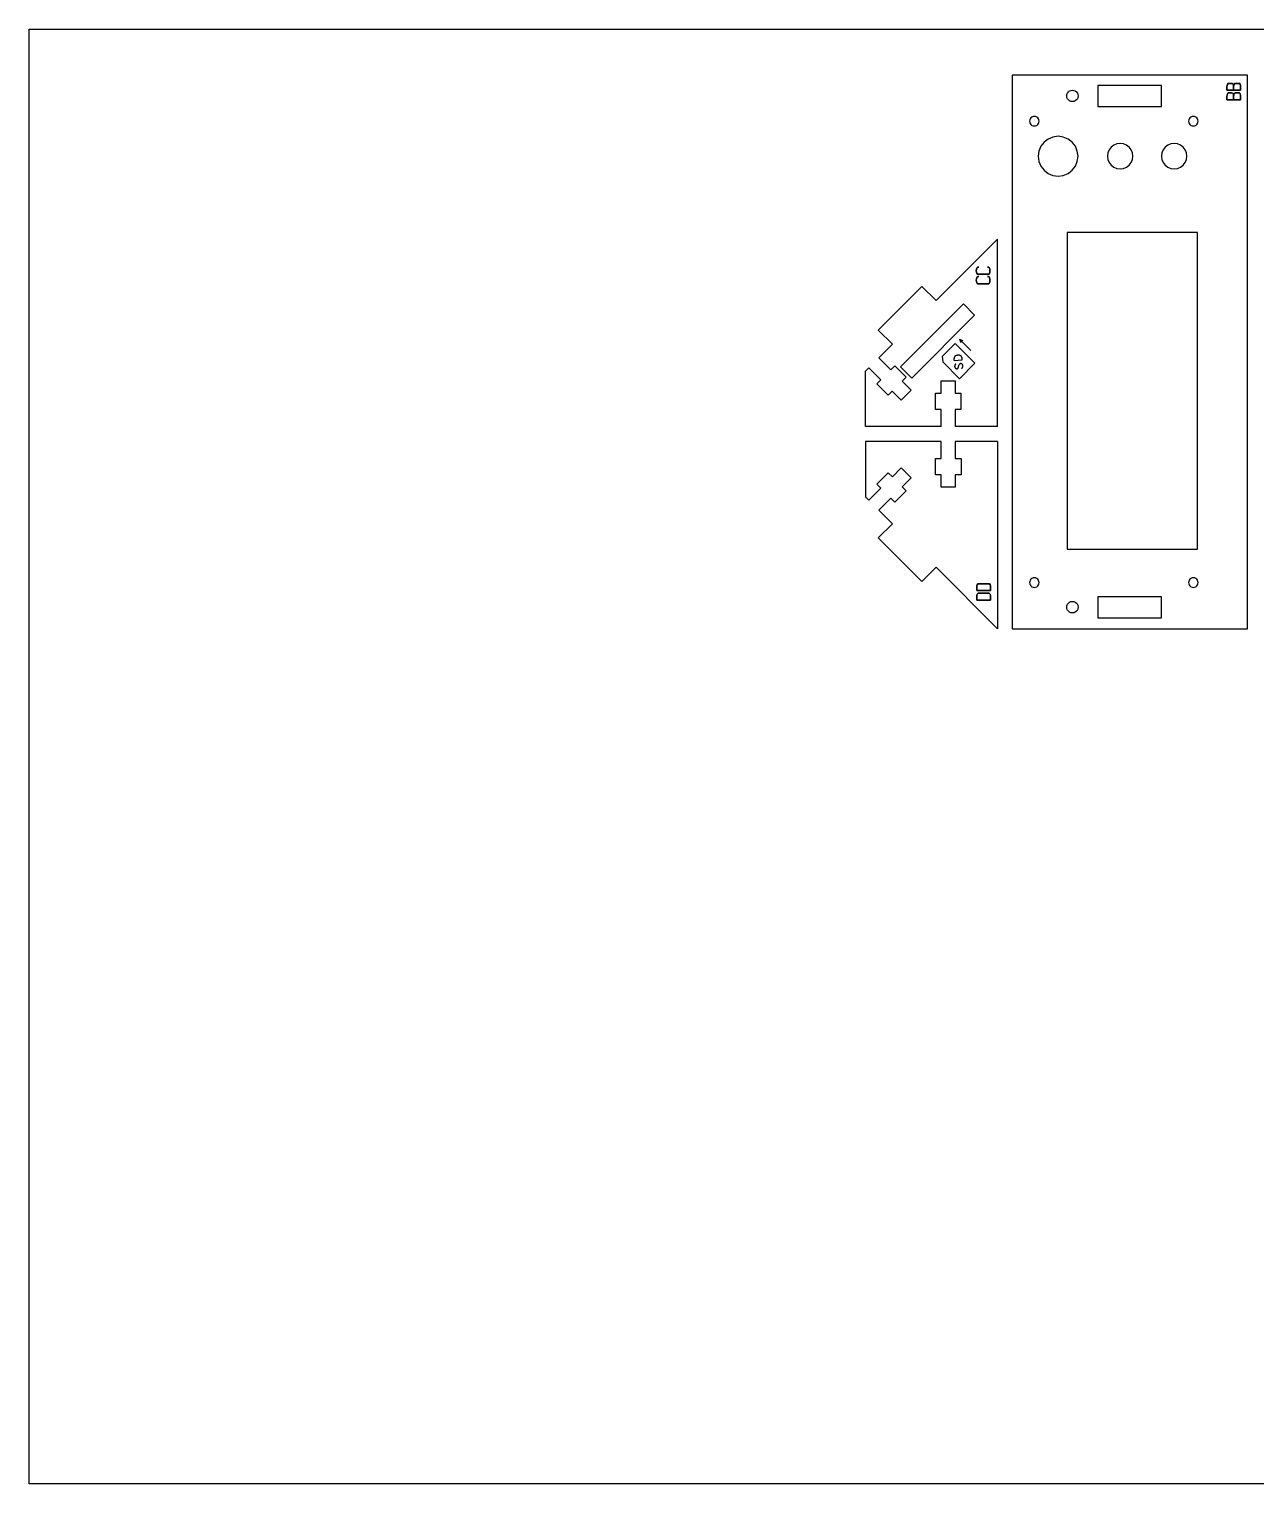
# Model space of a CAD drawing. Header units: millimetres. Extents: x -406 to 406, y -462 to 462.
# Drawn here: x -406.4 to -20.6, y -462.4 to -5.2 of the extents above; entities that cross this region are included whole.
import ezdxf

# ---------------------------------------------------------------- set-up
doc = ezdxf.new("R2010")
doc.units = ezdxf.units.MM
doc.header["$MEASUREMENT"] = 0

msp = doc.modelspace()

# ---------------------------------------------------------------- linework, layer by layer
for p, q in [((-406.4, -462.36), (-406.4, -5.16)), ((-406.4, -5.16), (406.4, -5.16)), ((-97.33, -19.61), (-97.33, -193.61)), ((-23.33, -19.61), (-97.33, -19.61)), ((-70.33, -22.85), (-70.33, -29.45)), ((-50.33, -22.85), (-70.33, -22.85)), ((-50.33, -29.45), (-50.33, -22.85)), ((-29.73, -22.9), (-29.63, -22.54)), ((-29.63, -22.54), (-29.73, -22.9)), ((-29.73, -22.9), (-29.63, -22.54)), ((-29.47, -22.29), (-29.63, -22.54)), ((-29.47, -22.29), (-29.63, -22.54)), ((-29.63, -22.54), (-29.47, -22.29)), ((-29.38, -22.23), (-29.47, -22.29)), ((-29.38, -22.23), (-29.47, -22.29)), ((-29.47, -22.29), (-29.38, -22.23)), ((-29.38, -22.23), (-29.29, -22.21)), ((-29.29, -22.21), (-29.38, -22.23)), ((-29.38, -22.23), (-29.29, -22.21)), ((-28.12, -22.21), (-29.29, -22.21)), ((-28.12, -22.21), (-29.29, -22.21)), ((-29.29, -22.21), (-28.12, -22.21)), ((-27.97, -22.27), (-28.12, -22.21)), ((-27.97, -22.27), (-28.12, -22.21)), ((-28.12, -22.21), (-27.97, -22.27)), ((-27.83, -22.44), (-27.97, -22.27)), ((-27.83, -22.44), (-27.97, -22.27)), ((-27.97, -22.27), (-27.83, -22.44)), ((-27.72, -22.78), (-27.83, -22.44)), ((-27.72, -22.78), (-27.83, -22.44)), ((-27.83, -22.44), (-27.72, -22.78)), ((-27.66, -23.33), (-27.72, -22.78)), ((-27.66, -23.33), (-27.72, -22.78)), ((-27.72, -22.78), (-27.66, -23.33)), ((-27.59, -22.78), (-27.66, -23.33)), ((-27.66, -23.33), (-27.59, -22.78)), ((-27.59, -22.78), (-27.66, -23.33)), ((-27.49, -22.44), (-27.59, -22.78)), ((-27.59, -22.78), (-27.49, -22.44)), ((-27.49, -22.44), (-27.59, -22.78)), ((-27.49, -22.44), (-27.35, -22.27)), ((-27.49, -22.44), (-27.35, -22.27)), ((-27.35, -22.27), (-27.49, -22.44)), ((-27.35, -22.27), (-27.2, -22.21)), ((-27.35, -22.27), (-27.2, -22.21)), ((-27.2, -22.21), (-27.35, -22.27)), ((-25.94, -22.21), (-27.2, -22.21)), ((-27.2, -22.21), (-25.94, -22.21)), ((-25.94, -22.21), (-27.2, -22.21)), ((-25.84, -22.23), (-25.94, -22.21)), ((-25.94, -22.21), (-25.84, -22.23)), ((-25.84, -22.23), (-25.94, -22.21)), ((-25.75, -22.29), (-25.84, -22.23)), ((-25.84, -22.23), (-25.75, -22.29)), ((-25.75, -22.29), (-25.84, -22.23)), ((-25.6, -22.54), (-25.75, -22.29)), ((-25.75, -22.29), (-25.6, -22.54)), ((-25.6, -22.54), (-25.75, -22.29)), ((-25.6, -22.54), (-25.5, -22.9)), ((-25.6, -22.54), (-25.5, -22.9)), ((-25.5, -22.9), (-25.6, -22.54)), ((-23.33, -193.61), (-23.33, -19.61)), ((-80.13, -26.15), (-80.07, -25.69)), ((-80.07, -26.62), (-80.13, -26.15)), ((-80.07, -25.69), (-79.89, -25.25)), ((-79.89, -27.05), (-80.07, -26.62)), ((-79.89, -25.25), (-79.61, -24.88)), ((-79.61, -27.43), (-79.89, -27.05)), ((-79.61, -24.88), (-79.23, -24.6)), ((-79.23, -27.71), (-79.61, -27.43)), ((-79.23, -24.6), (-78.8, -24.42)), ((-78.8, -24.42), (-78.33, -24.35)), ((-78.33, -24.35), (-77.87, -24.42)), ((-77.87, -24.42), (-77.43, -24.6)), ((-77.43, -24.6), (-77.06, -24.88)), ((-77.06, -27.43), (-77.43, -27.71)), ((-77.06, -24.88), (-76.77, -25.25)), ((-76.77, -27.05), (-77.06, -27.43)), ((-76.77, -25.25), (-76.59, -25.69)), ((-76.59, -26.62), (-76.77, -27.05)), ((-76.59, -25.69), (-76.53, -26.15)), ((-76.53, -26.15), (-76.59, -26.62)), ((-29.77, -23.33), (-29.73, -22.9)), ((-29.73, -22.9), (-29.77, -23.33)), ((-29.77, -23.33), (-29.73, -22.9)), ((-29.77, -24.35), (-29.77, -23.33)), ((-29.77, -23.33), (-29.77, -24.35)), ((-29.77, -24.35), (-29.77, -23.33)), ((-29.77, -24.35), (-27.66, -24.35)), ((-29.77, -24.35), (-25.46, -24.35)), ((-27.66, -24.35), (-29.77, -24.35)), ((-29.77, -26.33), (-29.73, -25.9)), ((-29.73, -25.9), (-29.77, -26.33)), ((-29.77, -26.33), (-29.73, -25.9)), ((-29.77, -27.35), (-29.77, -26.33)), ((-29.77, -26.33), (-29.77, -27.35)), ((-29.77, -27.35), (-29.77, -26.33)), ((-29.77, -27.35), (-27.66, -27.35)), ((-29.77, -27.35), (-25.46, -27.35)), ((-27.66, -27.35), (-29.77, -27.35)), ((-29.63, -25.54), (-29.73, -25.9)), ((-29.63, -25.54), (-29.73, -25.9)), ((-29.73, -25.9), (-29.63, -25.54)), ((-29.63, -25.54), (-29.47, -25.29)), ((-29.47, -25.29), (-29.63, -25.54)), ((-29.63, -25.54), (-29.47, -25.29)), ((-29.38, -25.23), (-29.47, -25.29)), ((-29.38, -25.23), (-29.47, -25.29)), ((-29.47, -25.29), (-29.38, -25.23)), ((-29.38, -25.23), (-29.29, -25.21)), ((-29.29, -25.21), (-29.38, -25.23)), ((-29.38, -25.23), (-29.29, -25.21)), ((-28.12, -25.21), (-29.29, -25.21)), ((-28.12, -25.21), (-29.29, -25.21)), ((-29.29, -25.21), (-28.12, -25.21)), ((-28.12, -25.21), (-27.97, -25.26)), ((-27.97, -25.26), (-28.12, -25.21)), ((-28.12, -25.21), (-27.97, -25.26)), ((-27.97, -25.26), (-27.83, -25.44)), ((-27.83, -25.44), (-27.97, -25.26)), ((-27.97, -25.26), (-27.83, -25.44)), ((-27.83, -25.44), (-27.72, -25.78)), ((-27.72, -25.78), (-27.83, -25.44)), ((-27.83, -25.44), (-27.72, -25.78)), ((-27.66, -26.33), (-27.72, -25.78)), ((-27.66, -26.33), (-27.72, -25.78)), ((-27.72, -25.78), (-27.66, -26.33)), ((-27.66, -24.35), (-27.66, -23.33)), ((-27.66, -24.35), (-27.66, -23.33)), ((-27.66, -23.33), (-27.66, -24.35)), ((-27.66, -24.35), (-25.46, -24.35)), ((-25.46, -24.35), (-27.66, -24.35)), ((-27.66, -26.33), (-27.59, -25.77)), ((-27.66, -26.33), (-27.59, -25.77)), ((-27.59, -25.77), (-27.66, -26.33)), ((-27.66, -26.33), (-27.66, -27.35)), ((-27.66, -27.35), (-27.66, -26.33)), ((-27.66, -26.33), (-27.66, -27.35)), ((-27.66, -27.35), (-25.46, -27.35)), ((-25.46, -27.35), (-27.66, -27.35)), ((-27.49, -25.44), (-27.59, -25.77)), ((-27.59, -25.77), (-27.49, -25.44)), ((-27.49, -25.44), (-27.59, -25.77)), ((-27.35, -25.26), (-27.49, -25.44)), ((-27.49, -25.44), (-27.35, -25.26)), ((-27.35, -25.26), (-27.49, -25.44)), ((-27.35, -25.26), (-27.2, -25.21)), ((-27.35, -25.26), (-27.2, -25.21)), ((-27.2, -25.21), (-27.35, -25.26)), ((-25.94, -25.21), (-27.2, -25.21)), ((-27.2, -25.21), (-25.94, -25.21)), ((-25.94, -25.21), (-27.2, -25.21)), ((-25.94, -25.21), (-25.84, -25.23)), ((-25.94, -25.21), (-25.84, -25.23)), ((-25.84, -25.23), (-25.94, -25.21)), ((-25.75, -25.29), (-25.84, -25.23)), ((-25.84, -25.23), (-25.75, -25.29)), ((-25.75, -25.29), (-25.84, -25.23)), ((-25.75, -25.29), (-25.6, -25.54)), ((-25.75, -25.29), (-25.6, -25.54)), ((-25.6, -25.54), (-25.75, -25.29)), ((-25.5, -25.9), (-25.6, -25.54)), ((-25.6, -25.54), (-25.5, -25.9)), ((-25.5, -25.9), (-25.6, -25.54)), ((-25.46, -23.33), (-25.5, -22.9)), ((-25.5, -22.9), (-25.46, -23.33)), ((-25.46, -23.33), (-25.5, -22.9)), ((-25.46, -26.33), (-25.5, -25.9)), ((-25.5, -25.9), (-25.46, -26.33)), ((-25.46, -26.33), (-25.5, -25.9)), ((-25.46, -24.35), (-25.46, -23.33)), ((-25.46, -23.33), (-25.46, -24.35)), ((-25.46, -24.35), (-25.46, -23.33)), ((-25.46, -27.35), (-25.46, -26.33)), ((-25.46, -26.33), (-25.46, -27.35)), ((-25.46, -27.35), (-25.46, -26.33)), ((-78.8, -27.89), (-79.23, -27.71)), ((-78.33, -27.95), (-78.8, -27.89)), ((-77.87, -27.89), (-78.33, -27.95)), ((-77.43, -27.71), (-77.87, -27.89)), ((-70.33, -29.45), (-50.33, -29.45)), ((-91.78, -33.72), (-91.83, -34.11)), ((-91.83, -34.11), (-91.78, -34.5)), ((-91.63, -33.36), (-91.78, -33.72)), ((-91.78, -34.5), (-91.63, -34.86)), ((-91.39, -33.05), (-91.63, -33.36)), ((-91.63, -34.86), (-91.39, -35.17)), ((-91.08, -32.81), (-91.39, -33.05)), ((-91.39, -35.17), (-91.08, -35.41)), ((-90.72, -32.66), (-91.08, -32.81)), ((-91.08, -35.41), (-90.72, -35.56)), ((-90.33, -32.61), (-90.72, -32.66)), ((-90.72, -35.56), (-90.33, -35.61)), ((-89.95, -32.66), (-90.33, -32.61)), ((-90.33, -35.61), (-89.95, -35.56)), ((-89.58, -32.81), (-89.95, -32.66)), ((-89.95, -35.56), (-89.58, -35.41)), ((-89.27, -33.05), (-89.58, -32.81)), ((-89.58, -35.41), (-89.27, -35.17)), ((-89.03, -33.36), (-89.27, -33.05)), ((-89.27, -35.17), (-89.03, -34.86)), ((-88.88, -33.72), (-89.03, -33.36)), ((-89.03, -34.86), (-88.88, -34.5)), ((-88.83, -34.11), (-88.88, -33.72)), ((-88.88, -34.5), (-88.83, -34.11)), ((-41.78, -33.72), (-41.83, -34.11)), ((-41.83, -34.11), (-41.78, -34.5)), ((-41.63, -33.36), (-41.78, -33.72)), ((-41.78, -34.5), (-41.63, -34.86)), ((-41.39, -33.05), (-41.63, -33.36)), ((-41.63, -34.86), (-41.39, -35.17)), ((-41.08, -32.81), (-41.39, -33.05)), ((-41.39, -35.17), (-41.08, -35.41)), ((-40.72, -32.66), (-41.08, -32.81)), ((-41.08, -35.41), (-40.72, -35.56)), ((-40.33, -32.61), (-40.72, -32.66)), ((-40.72, -35.56), (-40.33, -35.61)), ((-39.95, -32.66), (-40.33, -32.61)), ((-40.33, -35.61), (-39.95, -35.56)), ((-39.58, -32.81), (-39.95, -32.66)), ((-39.95, -35.56), (-39.58, -35.41)), ((-39.27, -33.05), (-39.58, -32.81)), ((-39.58, -35.41), (-39.27, -35.17)), ((-39.03, -33.36), (-39.27, -33.05)), ((-39.27, -35.17), (-39.03, -34.86)), ((-38.88, -33.72), (-39.03, -33.36)), ((-39.03, -34.86), (-38.88, -34.5)), ((-38.83, -34.11), (-38.88, -33.72)), ((-38.88, -34.5), (-38.83, -34.11)), ((-87.25, -40.69), (-88.25, -41.98)), ((-85.96, -39.7), (-87.25, -40.69)), ((-84.45, -39.07), (-85.96, -39.7)), ((-82.83, -38.86), (-84.45, -39.07)), ((-81.22, -39.07), (-82.83, -38.86)), ((-79.71, -39.7), (-81.22, -39.07)), ((-78.41, -40.69), (-79.71, -39.7)), ((-77.42, -41.98), (-78.41, -40.69)), ((-63.33, -41.11), (-64.37, -41.25)), ((-62.3, -41.25), (-63.33, -41.11)), ((-46.33, -41.11), (-47.37, -41.25)), ((-45.3, -41.25), (-46.33, -41.11)), ((-88.87, -43.49), (-89.08, -45.11)), ((-89.08, -45.11), (-88.87, -46.73)), ((-88.25, -41.98), (-88.87, -43.49)), ((-76.8, -43.49), (-77.42, -41.98)), ((-76.58, -45.11), (-76.8, -43.49)), ((-76.8, -46.73), (-76.58, -45.11)), ((-67.2, -44.07), (-67.33, -45.11)), ((-67.33, -45.11), (-67.2, -46.15)), ((-66.8, -43.11), (-67.2, -44.07)), ((-66.16, -42.28), (-66.8, -43.11)), ((-65.33, -41.65), (-66.16, -42.28)), ((-64.37, -41.25), (-65.33, -41.65)), ((-61.33, -41.65), (-62.3, -41.25)), ((-60.5, -42.28), (-61.33, -41.65)), ((-59.87, -43.11), (-60.5, -42.28)), ((-59.47, -44.07), (-59.87, -43.11)), ((-59.33, -45.11), (-59.47, -44.07)), ((-59.47, -46.15), (-59.33, -45.11)), ((-50.2, -44.07), (-50.33, -45.11)), ((-50.33, -45.11), (-50.2, -46.15)), ((-49.8, -43.11), (-50.2, -44.07)), ((-49.16, -42.28), (-49.8, -43.11)), ((-48.33, -41.65), (-49.16, -42.28)), ((-47.37, -41.25), (-48.33, -41.65)), ((-44.33, -41.65), (-45.3, -41.25)), ((-43.5, -42.28), (-44.33, -41.65)), ((-42.87, -43.11), (-43.5, -42.28)), ((-42.47, -44.07), (-42.87, -43.11)), ((-42.33, -45.11), (-42.47, -44.07)), ((-42.47, -46.15), (-42.33, -45.11)), ((-88.87, -46.73), (-88.25, -48.23)), ((-88.25, -48.23), (-87.25, -49.53)), ((-87.25, -49.53), (-85.96, -50.52)), ((-79.71, -50.52), (-78.41, -49.53)), ((-78.41, -49.53), (-77.42, -48.23)), ((-77.42, -48.23), (-76.8, -46.73)), ((-67.2, -46.15), (-66.8, -47.11)), ((-66.8, -47.11), (-66.16, -47.94)), ((-66.16, -47.94), (-65.33, -48.57)), ((-65.33, -48.57), (-64.37, -48.97)), ((-64.37, -48.97), (-63.33, -49.11)), ((-63.33, -49.11), (-62.3, -48.97)), ((-62.3, -48.97), (-61.33, -48.57)), ((-61.33, -48.57), (-60.5, -47.94)), ((-60.5, -47.94), (-59.87, -47.11)), ((-59.87, -47.11), (-59.47, -46.15)), ((-50.2, -46.15), (-49.8, -47.11)), ((-49.8, -47.11), (-49.16, -47.94)), ((-49.16, -47.94), (-48.33, -48.57)), ((-48.33, -48.57), (-47.37, -48.97)), ((-47.37, -48.97), (-46.33, -49.11)), ((-46.33, -49.11), (-45.3, -48.97)), ((-45.3, -48.97), (-44.33, -48.57)), ((-44.33, -48.57), (-43.5, -47.94)), ((-43.5, -47.94), (-42.87, -47.11)), ((-42.87, -47.11), (-42.47, -46.15)), ((-85.96, -50.52), (-84.45, -51.15)), ((-84.45, -51.15), (-82.83, -51.36)), ((-82.83, -51.36), (-81.22, -51.15)), ((-81.22, -51.15), (-79.71, -50.52)), ((-101.91, -71.2), (-121.22, -90.5)), ((-101.91, -130), (-101.91, -71.2)), ((-39.03, -69.11), (-80.03, -69.11)), ((-80.03, -69.11), (-80.03, -168.61)), ((-39.03, -168.61), (-39.03, -69.11)), ((-108.58, -81.09), (-108.55, -80.65)), ((-108.55, -80.65), (-108.58, -81.09)), ((-108.55, -81.52), (-108.58, -81.09)), ((-108.58, -81.09), (-108.55, -81.52)), ((-108.55, -80.65), (-108.44, -80.29)), ((-108.44, -80.29), (-108.55, -80.65)), ((-108.44, -81.89), (-108.55, -81.52)), ((-108.55, -81.52), (-108.44, -81.89)), ((-108.44, -80.29), (-108.28, -80.04)), ((-108.28, -80.04), (-108.44, -80.29)), ((-108.29, -82.13), (-108.44, -81.89)), ((-108.44, -81.89), (-108.29, -82.13)), ((-108.2, -82.19), (-108.29, -82.13)), ((-108.29, -82.13), (-108.2, -82.19)), ((-108.28, -80.04), (-108.2, -79.98)), ((-108.2, -79.98), (-108.28, -80.04)), ((-108.2, -79.98), (-108.1, -79.96)), ((-108.1, -79.96), (-108.2, -79.98)), ((-108.1, -82.21), (-108.2, -82.19)), ((-108.2, -82.19), (-108.1, -82.21)), ((-108.1, -79.96), (-107.8, -79.96)), ((-107.8, -79.96), (-108.1, -79.96)), ((-104.76, -82.21), (-108.1, -82.21)), ((-108.1, -82.21), (-104.76, -82.21)), ((-105.06, -79.96), (-104.76, -79.96)), ((-104.76, -79.96), (-105.06, -79.96)), ((-104.76, -79.96), (-104.66, -79.98)), ((-104.66, -79.98), (-104.76, -79.96)), ((-104.66, -82.19), (-104.76, -82.21)), ((-104.76, -82.21), (-104.66, -82.19)), ((-104.66, -79.98), (-104.57, -80.04)), ((-104.57, -80.04), (-104.66, -79.98)), ((-104.57, -82.13), (-104.66, -82.19)), ((-104.66, -82.19), (-104.57, -82.13)), ((-104.57, -80.04), (-104.41, -80.29)), ((-104.41, -80.29), (-104.57, -80.04)), ((-104.41, -81.89), (-104.57, -82.13)), ((-104.57, -82.13), (-104.41, -81.89)), ((-104.41, -80.29), (-104.31, -80.64)), ((-104.31, -80.64), (-104.41, -80.29)), ((-104.31, -81.53), (-104.41, -81.89)), ((-104.41, -81.89), (-104.31, -81.53)), ((-104.31, -80.64), (-104.28, -81.09)), ((-104.28, -81.09), (-104.31, -80.64)), ((-104.28, -81.09), (-104.31, -81.53)), ((-104.31, -81.53), (-104.28, -81.09)), ((-139.42, -99.74), (-125.7, -86.02)), ((-125.7, -86.02), (-121.22, -90.5)), ((-108.58, -84.08), (-108.55, -83.64)), ((-108.55, -83.64), (-108.58, -84.08)), ((-108.55, -84.51), (-108.58, -84.08)), ((-108.58, -84.08), (-108.55, -84.51)), ((-108.55, -83.64), (-108.44, -83.28)), ((-108.44, -83.28), (-108.55, -83.64)), ((-108.44, -84.88), (-108.55, -84.51)), ((-108.55, -84.51), (-108.44, -84.88)), ((-108.44, -83.28), (-108.28, -83.03)), ((-108.28, -83.03), (-108.44, -83.28)), ((-108.29, -85.12), (-108.44, -84.88)), ((-108.44, -84.88), (-108.29, -85.12)), ((-108.2, -85.18), (-108.29, -85.12)), ((-108.29, -85.12), (-108.2, -85.18)), ((-108.28, -83.03), (-108.2, -82.97)), ((-108.2, -82.97), (-108.28, -83.03)), ((-108.2, -82.97), (-108.1, -82.95)), ((-108.1, -82.95), (-108.2, -82.97)), ((-108.1, -85.2), (-108.2, -85.18)), ((-108.2, -85.18), (-108.1, -85.2)), ((-108.1, -82.95), (-107.8, -82.95)), ((-107.8, -82.95), (-108.1, -82.95)), ((-104.76, -85.2), (-108.1, -85.2)), ((-108.1, -85.2), (-104.76, -85.2)), ((-105.06, -82.95), (-104.76, -82.95)), ((-104.76, -82.95), (-105.06, -82.95)), ((-104.76, -82.95), (-104.66, -82.97)), ((-104.66, -82.97), (-104.76, -82.95)), ((-104.66, -85.18), (-104.76, -85.2)), ((-104.76, -85.2), (-104.66, -85.18)), ((-104.66, -82.97), (-104.57, -83.03)), ((-104.57, -83.03), (-104.66, -82.97)), ((-104.57, -85.12), (-104.66, -85.18)), ((-104.66, -85.18), (-104.57, -85.12)), ((-104.57, -83.03), (-104.41, -83.28)), ((-104.41, -83.28), (-104.57, -83.03)), ((-104.41, -84.88), (-104.57, -85.12)), ((-104.57, -85.12), (-104.41, -84.88)), ((-104.41, -83.28), (-104.31, -83.63)), ((-104.31, -83.63), (-104.41, -83.28)), ((-104.31, -84.52), (-104.41, -84.88)), ((-104.41, -84.88), (-104.31, -84.52)), ((-104.31, -83.63), (-104.28, -84.08)), ((-104.28, -84.08), (-104.31, -83.63)), ((-104.28, -84.08), (-104.31, -84.52)), ((-104.31, -84.52), (-104.28, -84.08)), ((-112.59, -91.53), (-132.39, -111.33)), ((-128.87, -114.85), (-109.08, -95.05)), ((-109.08, -95.05), (-112.59, -91.53)), ((-134.94, -104.22), (-139.42, -99.74)), ((-134.94, -104.22), (-139.21, -108.49)), ((-115.16, -103.97), (-119.17, -107.98)), ((-115.16, -103.97), (-108.98, -110.16)), ((-113.84, -102.65), (-110.29, -106.19)), ((-113.84, -102.65), (-113.46, -103.64)), ((-113.84, -102.65), (-112.84, -103.02)), ((-135.46, -112.24), (-139.21, -108.49)), ((-119.01, -109.85), (-119.17, -107.98)), ((-115.54, -108.55), (-115.55, -108.63)), ((-115.49, -109.33), (-115.55, -108.63)), ((-115.53, -108.47), (-115.54, -108.55)), ((-115.51, -108.39), (-115.53, -108.47)), ((-115.49, -108.32), (-115.51, -108.39)), ((-115.46, -108.24), (-115.49, -108.32)), ((-115.49, -109.33), (-113, -109.11)), ((-115.42, -108.17), (-115.46, -108.24)), ((-115.38, -108.1), (-115.42, -108.17)), ((-115.33, -108.04), (-115.38, -108.1)), ((-115.27, -107.98), (-115.33, -108.04)), ((-115.21, -107.93), (-115.27, -107.98)), ((-115.15, -107.88), (-115.21, -107.93)), ((-115.08, -107.84), (-115.15, -107.88)), ((-114.97, -107.79), (-115.08, -107.84)), ((-114.85, -107.75), (-114.97, -107.79)), ((-114.73, -107.72), (-114.85, -107.75)), ((-114.62, -107.69), (-114.73, -107.72)), ((-114.5, -107.67), (-114.62, -107.69)), ((-114.38, -107.66), (-114.5, -107.67)), ((-114.26, -107.65), (-114.38, -107.66)), ((-114.13, -107.65), (-114.26, -107.65)), ((-114.01, -107.65), (-114.13, -107.65)), ((-113.89, -107.67), (-114.01, -107.65)), ((-113.77, -107.69), (-113.89, -107.67)), ((-113.65, -107.71), (-113.77, -107.69)), ((-113.58, -107.74), (-113.65, -107.71)), ((-113.51, -107.78), (-113.58, -107.74)), ((-113.44, -107.82), (-113.51, -107.78)), ((-113.38, -107.87), (-113.44, -107.82)), ((-113.32, -107.92), (-113.38, -107.87)), ((-113.26, -107.98), (-113.32, -107.92)), ((-113.21, -108.04), (-113.26, -107.98)), ((-113.17, -108.11), (-113.21, -108.04)), ((-113.13, -108.18), (-113.17, -108.11)), ((-113.1, -108.26), (-113.13, -108.18)), ((-113.07, -108.33), (-113.1, -108.26)), ((-113.06, -108.41), (-113.07, -108.33)), ((-113, -109.11), (-113.06, -108.41)), ((-143.38, -112.66), (-142.32, -111.6)), ((-143.38, -130), (-143.38, -112.66)), ((-142.32, -111.6), (-138.57, -115.35)), ((-134.19, -110.97), (-135.46, -112.24)), ((-130.58, -114.57), (-134.19, -110.97)), ((-132.39, -111.33), (-128.87, -114.85)), ((-113.84, -115.02), (-119.01, -109.85)), ((-115.32, -110.9), (-115.33, -110.96)), ((-115.33, -110.96), (-115.33, -111.02)), ((-115.33, -111.02), (-115.33, -111.08)), ((-115.32, -111.28), (-115.33, -111.08)), ((-115.31, -110.84), (-115.32, -110.9)), ((-115.32, -111.28), (-115.3, -111.37)), ((-115.29, -110.78), (-115.31, -110.84)), ((-115.3, -111.37), (-115.28, -111.45)), ((-115.27, -110.72), (-115.29, -110.78)), ((-115.28, -111.45), (-115.25, -111.53)), ((-115.24, -110.67), (-115.27, -110.72)), ((-115.25, -111.53), (-115.21, -111.6)), ((-115.2, -110.62), (-115.24, -110.67)), ((-115.21, -111.6), (-115.16, -111.67)), ((-115.17, -110.57), (-115.2, -110.62)), ((-115.13, -110.52), (-115.17, -110.57)), ((-115.16, -111.67), (-115.1, -111.73)), ((-115.08, -110.48), (-115.13, -110.52)), ((-115.1, -111.73), (-115.03, -111.78)), ((-115.03, -110.44), (-115.08, -110.48)), ((-115.03, -111.78), (-114.96, -111.82)), ((-114.96, -111.82), (-114.88, -111.85)), ((-114.88, -111.85), (-114.8, -111.88)), ((-114.8, -111.88), (-114.72, -111.89)), ((-114.72, -111.89), (-114.63, -111.89)), ((-114.63, -111.89), (-114.59, -111.88)), ((-114.59, -111.88), (-114.55, -111.87)), ((-114.55, -111.87), (-114.51, -111.86)), ((-114.51, -111.86), (-114.47, -111.84)), ((-114.47, -111.84), (-114.44, -111.82)), ((-114.44, -111.82), (-114.4, -111.79)), ((-114.4, -111.79), (-114.37, -111.76)), ((-114.37, -111.76), (-114.34, -111.73)), ((-114.34, -111.73), (-114.31, -111.7)), ((-114.31, -111.7), (-114.29, -111.67)), ((-114.29, -111.67), (-114.26, -111.63)), ((-114.26, -111.63), (-114.24, -111.6)), ((-114.24, -111.6), (-113.91, -110.58)), ((-113.89, -110.54), (-113.91, -110.58)), ((-113.87, -110.51), (-113.89, -110.54)), ((-113.84, -110.47), (-113.87, -110.51)), ((-113.84, -115.02), (-108.98, -110.16)), ((-113.81, -110.44), (-113.84, -110.47)), ((-113.78, -110.41), (-113.81, -110.44)), ((-113.75, -110.38), (-113.78, -110.41)), ((-113.72, -110.36), (-113.75, -110.38)), ((-113.68, -110.34), (-113.72, -110.36)), ((-113.64, -110.32), (-113.68, -110.34)), ((-113.6, -110.3), (-113.64, -110.32)), ((-113.56, -110.29), (-113.6, -110.3)), ((-113.52, -110.28), (-113.56, -110.29)), ((-113.44, -110.28), (-113.52, -110.28)), ((-113.35, -110.3), (-113.44, -110.28)), ((-113.27, -110.32), (-113.35, -110.3)), ((-113.19, -110.35), (-113.27, -110.32)), ((-113.12, -110.4), (-113.19, -110.35)), ((-113.06, -110.45), (-113.12, -110.4)), ((-113.12, -111.79), (-113.07, -111.75)), ((-113.07, -111.75), (-113.02, -111.71)), ((-113, -110.51), (-113.06, -110.45)), ((-113.02, -111.71), (-112.98, -111.66)), ((-112.95, -110.57), (-113, -110.51)), ((-112.98, -111.66), (-112.94, -111.61)), ((-112.9, -110.65), (-112.95, -110.57)), ((-112.94, -111.61), (-112.91, -111.56)), ((-112.91, -111.56), (-112.88, -111.5)), ((-112.87, -110.72), (-112.9, -110.65)), ((-112.88, -111.5), (-112.86, -111.45)), ((-112.85, -110.81), (-112.87, -110.72)), ((-112.86, -111.45), (-112.84, -111.39)), ((-112.84, -110.89), (-112.85, -110.81)), ((-112.82, -111.14), (-112.84, -110.89)), ((-112.84, -111.39), (-112.83, -111.33)), ((-112.83, -111.33), (-112.82, -111.27)), ((-112.81, -111.2), (-112.82, -111.14)), ((-112.82, -111.27), (-112.81, -111.2)), ((-138.57, -115.35), (-139.85, -116.62)), ((-139.85, -116.62), (-136.24, -120.23)), ((-132.17, -121.75), (-129.06, -118.64)), ((-131.86, -115.84), (-130.58, -114.57)), ((-129.06, -118.64), (-131.86, -115.84)), ((-119.58, -119.6), (-119.58, -115.65)), ((-119.58, -115.65), (-115.18, -115.65)), ((-115.18, -115.65), (-115.18, -119.6)), ((-136.24, -120.23), (-134.97, -118.96)), ((-134.97, -118.96), (-132.17, -121.75)), ((-121.38, -124.7), (-121.38, -119.6)), ((-121.38, -119.6), (-119.58, -119.6)), ((-115.18, -119.6), (-113.38, -119.6)), ((-113.38, -119.6), (-113.38, -124.7)), ((-119.58, -124.7), (-121.38, -124.7)), ((-119.58, -130), (-119.58, -124.7)), ((-113.38, -124.7), (-115.18, -124.7)), ((-115.18, -124.7), (-115.18, -130)), ((-119.58, -130), (-143.38, -130)), ((-101.91, -130), (-115.18, -130)), ((-119.57, -134.81), (-143.37, -134.81)), ((-143.37, -134.81), (-143.37, -152.14)), ((-119.57, -140.11), (-119.57, -134.81)), ((-115.17, -134.81), (-115.17, -140.11)), ((-101.9, -134.81), (-115.17, -134.81)), ((-101.9, -134.81), (-101.9, -193.61)), ((-121.37, -145.21), (-121.37, -140.11)), ((-121.37, -140.11), (-119.57, -140.11)), ((-115.17, -140.11), (-113.37, -140.11)), ((-113.37, -140.11), (-113.37, -145.21)), ((-139.84, -148.18), (-136.23, -144.58)), ((-136.23, -144.58), (-134.96, -145.85)), ((-134.96, -145.85), (-132.16, -143.06)), ((-132.16, -143.06), (-129.05, -146.17)), ((-129.05, -146.17), (-131.85, -148.96)), ((-119.57, -145.21), (-121.37, -145.21)), ((-119.57, -149.16), (-119.57, -145.21)), ((-113.37, -145.21), (-115.17, -145.21)), ((-115.17, -145.21), (-115.17, -149.16)), ((-142.31, -153.2), (-138.56, -149.46)), ((-138.56, -149.46), (-139.84, -148.18)), ((-130.57, -150.23), (-134.18, -153.84)), ((-131.85, -148.96), (-130.57, -150.23)), ((-115.17, -149.16), (-119.57, -149.16)), ((-143.37, -152.14), (-142.31, -153.2)), ((-135.45, -152.57), (-139.2, -156.31)), ((-134.18, -153.84), (-135.45, -152.57)), ((-134.93, -160.59), (-139.2, -156.31)), ((-134.93, -160.59), (-139.41, -165.07)), ((-139.41, -165.07), (-125.69, -178.79)), ((-80.03, -168.61), (-39.03, -168.61)), ((-125.69, -178.79), (-121.21, -174.31)), ((-101.9, -193.61), (-121.21, -174.31)), ((-91.39, -178.05), (-91.63, -178.36)), ((-91.08, -177.81), (-91.39, -178.05)), ((-90.72, -177.66), (-91.08, -177.81)), ((-90.33, -177.61), (-90.72, -177.66)), ((-89.95, -177.66), (-90.33, -177.61)), ((-89.58, -177.81), (-89.95, -177.66)), ((-89.27, -178.05), (-89.58, -177.81)), ((-89.03, -178.36), (-89.27, -178.05)), ((-41.39, -178.05), (-41.63, -178.36)), ((-41.08, -177.81), (-41.39, -178.05)), ((-40.72, -177.66), (-41.08, -177.81)), ((-40.33, -177.61), (-40.72, -177.66)), ((-39.95, -177.66), (-40.33, -177.61)), ((-39.58, -177.81), (-39.95, -177.66)), ((-39.27, -178.05), (-39.58, -177.81)), ((-39.03, -178.36), (-39.27, -178.05)), ((-108.41, -180.57), (-108.37, -180.14)), ((-108.37, -180.14), (-108.41, -180.57)), ((-108.41, -181.59), (-108.41, -180.57)), ((-108.41, -180.57), (-108.41, -181.59)), ((-104.1, -181.59), (-108.41, -181.59)), ((-108.41, -181.59), (-104.1, -181.59)), ((-108.37, -180.14), (-108.27, -179.77)), ((-108.27, -179.77), (-108.37, -180.14)), ((-108.37, -183.13), (-108.27, -182.77)), ((-108.27, -182.77), (-108.37, -183.13)), ((-108.27, -179.77), (-108.11, -179.53)), ((-108.11, -179.53), (-108.27, -179.77)), ((-108.27, -182.77), (-108.11, -182.53)), ((-108.11, -182.53), (-108.27, -182.77)), ((-108.11, -179.53), (-108.02, -179.47)), ((-108.02, -179.47), (-108.11, -179.53)), ((-108.11, -182.53), (-108.02, -182.47)), ((-108.02, -182.47), (-108.11, -182.53)), ((-108.02, -179.47), (-107.93, -179.45)), ((-107.93, -179.45), (-108.02, -179.47)), ((-108.02, -182.47), (-107.93, -182.45)), ((-107.93, -182.45), (-108.02, -182.47)), ((-107.93, -179.45), (-104.58, -179.45)), ((-104.58, -179.45), (-107.93, -179.45)), ((-107.93, -182.45), (-104.58, -182.45)), ((-104.58, -182.45), (-107.93, -182.45)), ((-104.58, -179.45), (-104.49, -179.47)), ((-104.49, -179.47), (-104.58, -179.45)), ((-104.58, -182.45), (-104.49, -182.47)), ((-104.49, -182.47), (-104.58, -182.45)), ((-104.49, -179.47), (-104.4, -179.53)), ((-104.4, -179.53), (-104.49, -179.47)), ((-104.49, -182.47), (-104.4, -182.53)), ((-104.4, -182.53), (-104.49, -182.47)), ((-104.4, -179.53), (-104.24, -179.77)), ((-104.24, -179.77), (-104.4, -179.53)), ((-104.4, -182.53), (-104.24, -182.77)), ((-104.24, -182.77), (-104.4, -182.53)), ((-104.24, -179.77), (-104.14, -180.13)), ((-104.14, -180.13), (-104.24, -179.77)), ((-104.24, -182.77), (-104.14, -183.13)), ((-104.14, -183.13), (-104.24, -182.77)), ((-104.14, -180.13), (-104.1, -180.57)), ((-104.1, -180.57), (-104.14, -180.13)), ((-104.1, -180.57), (-104.1, -181.59)), ((-104.1, -181.59), (-104.1, -180.57)), ((-91.78, -178.72), (-91.83, -179.11)), ((-91.83, -179.11), (-91.78, -179.5)), ((-91.63, -178.36), (-91.78, -178.72)), ((-91.78, -179.5), (-91.63, -179.86)), ((-91.63, -179.86), (-91.39, -180.17)), ((-91.39, -180.17), (-91.08, -180.41)), ((-91.08, -180.41), (-90.72, -180.56)), ((-90.72, -180.56), (-90.33, -180.61)), ((-90.33, -180.61), (-89.95, -180.56)), ((-89.95, -180.56), (-89.58, -180.41)), ((-89.58, -180.41), (-89.27, -180.17)), ((-89.27, -180.17), (-89.03, -179.86)), ((-88.88, -178.72), (-89.03, -178.36)), ((-89.03, -179.86), (-88.88, -179.5)), ((-88.83, -179.11), (-88.88, -178.72)), ((-88.88, -179.5), (-88.83, -179.11)), ((-41.78, -178.72), (-41.83, -179.11)), ((-41.83, -179.11), (-41.78, -179.5)), ((-41.63, -178.36), (-41.78, -178.72)), ((-41.78, -179.5), (-41.63, -179.86)), ((-41.63, -179.86), (-41.39, -180.17)), ((-41.39, -180.17), (-41.08, -180.41)), ((-41.08, -180.41), (-40.72, -180.56)), ((-40.72, -180.56), (-40.33, -180.61)), ((-40.33, -180.61), (-39.95, -180.56)), ((-39.95, -180.56), (-39.58, -180.41)), ((-39.58, -180.41), (-39.27, -180.17)), ((-39.27, -180.17), (-39.03, -179.86)), ((-38.88, -178.72), (-39.03, -178.36)), ((-39.03, -179.86), (-38.88, -179.5)), ((-38.83, -179.11), (-38.88, -178.72)), ((-38.88, -179.5), (-38.83, -179.11)), ((-108.41, -183.57), (-108.37, -183.13)), ((-108.37, -183.13), (-108.41, -183.57)), ((-108.41, -184.59), (-108.41, -183.57)), ((-108.41, -183.57), (-108.41, -184.59)), ((-104.1, -184.59), (-108.41, -184.59)), ((-108.41, -184.59), (-104.1, -184.59)), ((-104.14, -183.13), (-104.1, -183.57)), ((-104.1, -183.57), (-104.14, -183.13)), ((-104.1, -183.57), (-104.1, -184.59)), ((-104.1, -184.59), (-104.1, -183.57)), ((-80.13, -186.83), (-80.07, -186.37)), ((-80.07, -187.3), (-80.13, -186.83)), ((-80.07, -186.37), (-79.89, -185.93)), ((-79.89, -187.73), (-80.07, -187.3)), ((-79.89, -185.93), (-79.61, -185.56)), ((-79.61, -185.56), (-79.23, -185.27)), ((-79.23, -185.27), (-78.8, -185.09)), ((-78.8, -185.09), (-78.33, -185.03)), ((-78.33, -185.03), (-77.87, -185.09)), ((-77.87, -185.09), (-77.43, -185.27)), ((-77.43, -185.27), (-77.06, -185.56)), ((-77.06, -185.56), (-76.77, -185.93)), ((-76.77, -185.93), (-76.59, -186.37)), ((-76.59, -187.3), (-76.77, -187.73)), ((-76.59, -186.37), (-76.53, -186.83)), ((-76.53, -186.83), (-76.59, -187.3)), ((-70.33, -183.53), (-70.33, -190.13)), ((-50.33, -183.53), (-70.33, -183.53)), ((-50.33, -190.13), (-50.33, -183.53)), ((-79.61, -188.1), (-79.89, -187.73)), ((-79.23, -188.39), (-79.61, -188.1)), ((-78.8, -188.57), (-79.23, -188.39)), ((-78.33, -188.63), (-78.8, -188.57)), ((-77.87, -188.57), (-78.33, -188.63)), ((-77.43, -188.39), (-77.87, -188.57)), ((-77.06, -188.1), (-77.43, -188.39)), ((-76.77, -187.73), (-77.06, -188.1)), ((-70.33, -190.13), (-50.33, -190.13)), ((-97.33, -193.61), (-23.33, -193.61)), ((406.4, -462.36), (-406.4, -462.36))]:
    msp.add_line(p, q)

doc.saveas('drawing.dxf')
